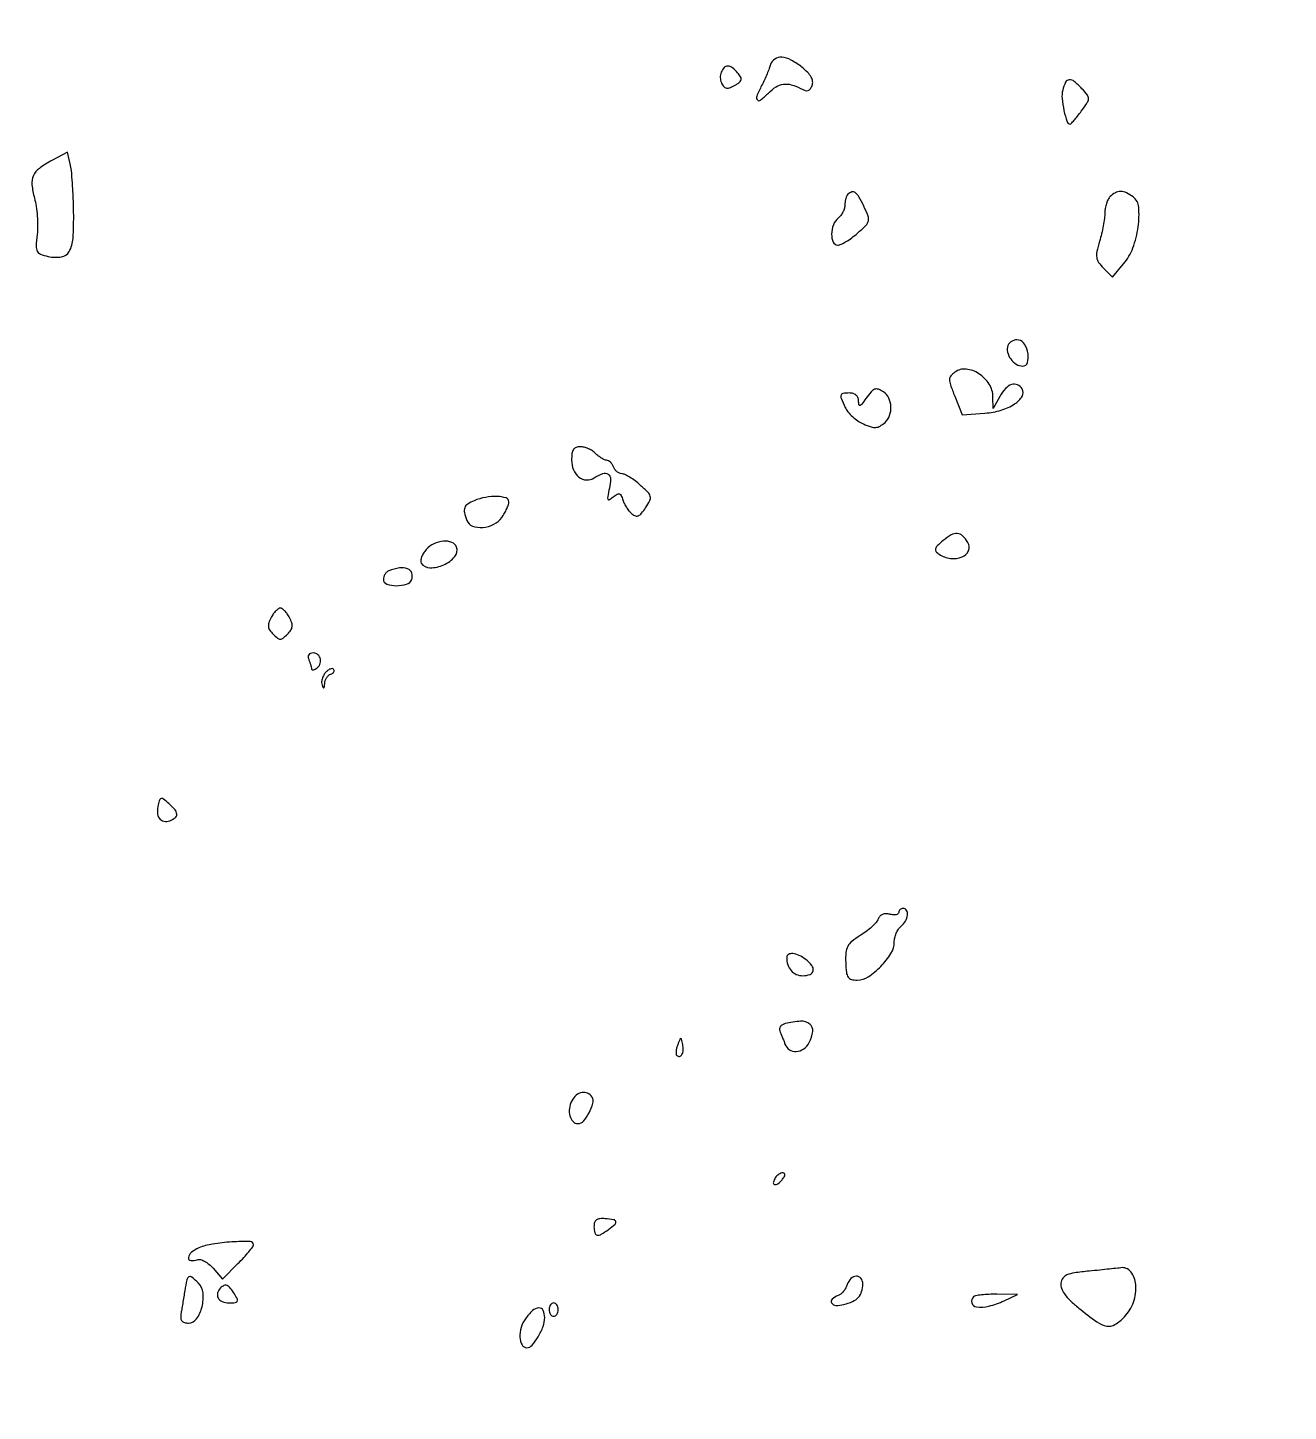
# Model space of a CAD drawing. Extents: x 0 to 2558, y 0 to 3412.
# Drawn here: x 300.6 to 581.9, y -0.2 to 308.5 of the extents above; entities that cross this region are included whole.
import ezdxf

# ---------------------------------------------------------------- set-up
doc = ezdxf.new("R2010")
doc.units = 0

msp = doc.modelspace()

# ---------------------------------------------------------------- linework, layer by layer
for points in [[(1286.775, 2242.902503, 0.000001), (1177.44536, 2242.627485, 0.134519)], [(1176.555032, 2242.380365, -0.000002), (1098.265318, 2241.934774, -0.000173)]]:
    msp.add_lwpolyline(points, format="xyb")
for points in [[(455.380002, 298.547887, 0.098896), (455.182364, 297.391369, 0.089363), (455.431036, 296.202231, 0.105162), (456.025877, 295.321377, 0.199964), (456.809017, 295.015313, 0.07723), (457.167895, 295.079251, 0.019833), (457.71876, 295.292991, 0.019714), (458.33534, 295.590233, 0.018886), (458.935698, 295.939097, 0.050531), (459.627794, 296.481966, 0.190605), (459.852214, 296.973918, 0.156052), (459.699562, 297.551664, 0.03121), (459.063253, 298.423785, 0.052455), (457.902235, 299.556952, 0.160037), (456.881176, 299.930899, 0.21472), (456.032206, 299.582584, 0.098324)], [(466.4175, 300.25, -0.02189), (466.117637, 299.381539, -0.007765), (465.615659, 298.166464, -0.007689), (465.022444, 296.847583, -0.008976), (464.417662, 295.614557, 0.018989), (463.312705, 293.242831, 0.287901), (463.453259, 292.386191, 0.40399), (464.166973, 292.329225, 0.024296), (465.916667, 293.916667, -0.055875), (467.6252, 295.280758, -0.104866), (469.275981, 295.889262, -0.104363), (471.037135, 295.776785, -0.054967), (473.080578, 294.956876, 0.036795), (474.096835, 294.505674, 0.149244), (474.765564, 294.473563, 0.181338), (475.261637, 294.818138, 0.0597), (475.683184, 295.616774, 0.125743), (475.788689, 296.520373, 0.094582), (475.470268, 297.473129, 0.066988), (474.693472, 298.505806, 0.029325), (473.418348, 299.654931, 0.04448), (470.978943, 301.273926, 0.103426), (468.886783, 301.900339, 0.169037), (467.348214, 301.507292, 0.176057)], [(531.606774, 294.569398, 0.084914), (531.460952, 292.666513, 0.03139), (531.879402, 290.000715, 0.024811), (532.558824, 287.527231, 0.323946), (533.287191, 287, 0.213218), (533.488229, 287.089813, 0.005583), (534.149793, 287.845105, 0.010816), (534.911368, 288.774372, 0.007069), (535.750906, 289.876953, 0.012934), (537.079622, 291.774931, 0.139671), (537.360183, 292.658817, 0.173983), (537.096057, 293.470205, 0.022704), (535.900009, 294.876953, 0.029859), (534.18262, 296.512753, 0.195662), (533.074027, 296.873899, 0.266822), (532.246613, 296.316286, 0.052646)], [(306.050109, 278.898944, 0.035209), (303.242535, 277.117954, 0.126255), (301.911487, 275.485133, 0.134323), (301.57509, 273.473624, 0.042039), (302.143538, 270.44232, -0.031212), (302.518999, 268.654454, -0.017951), (302.757881, 266.465399, -0.017887), (302.840297, 264.240633, -0.028382), (302.734587, 262.337621, 0.01445), (302.517021, 259.733159, 0.13015), (302.747305, 258.622262, 0.188096), (303.466803, 257.970941, 0.03693), (305.169568, 257.462757, 0.092048), (308.137908, 257.365882, 0.228071), (309.889244, 258.562562, 0.116499), (310.749773, 261.436324, 0.018389), (310.881685, 267.372445, 0.006588), (310.790021, 270.676967, 0.007174), (310.612568, 273.885222, 0.006784), (310.384114, 276.625713, 0.03475), (310.131685, 278.130438), (309.5, 280.760876)], [(483.666667, 271.333333, 0.092963), (483.41031, 270.958623, 0.035323), (483.195833, 270.359926, 0.03348), (483.049181, 269.659678, 0.034892), (483, 268.955778, -0.072975), (482.89052, 268.209656, -0.044587), (482.559375, 267.381777, -0.04372), (482.074065, 266.602509, -0.058489), (481.5, 266, 0.130174), (480.430411, 264.499182, 0.085999), (480.030935, 262.407514, 0.109025), (480.385668, 260.658053, 0.296658), (481.397172, 260, 0.111376), (482.125706, 260.16432, 0.024139), (483.270039, 260.777551, 0.024041), (484.553515, 261.633723, 0.020973), (485.810902, 262.646984, 0.016188), (487.679417, 264.396813, 0.139341), (488.230886, 265.385225, 0.150512), (488.157592, 266.481347, 0.019858), (487.228517, 268.646984, 0.01679), (486.118305, 270.787084, 0.103489), (485.306197, 271.716072, 0.23988), (484.532797, 271.853071, 0.12308)], [(542.2, 270.8, 0.078773), (541.739577, 270.166091, 0.038021), (541.3525, 269.237518, 0.036489), (541.088473, 268.185965, 0.04329), (541, 267.16602, -0.033146), (540.92012, 265.962392, -0.012539), (540.655423, 264.296927, -0.012356), (540.276088, 262.494246, -0.014747), (539.826973, 260.816824, 0.01809), (539.231322, 258.53104, 0.090482), (539.180874, 257.213523, 0.119285), (539.606873, 256.145871, 0.0421), (540.677155, 254.8784), (542.700364, 252.855191), (545.19865, 255.824235, 0.087185), (547.251609, 259.363888, 0.052982), (548.431963, 264.069275, 0.054381), (548.569075, 268.4539, 0.216954), (547.300724, 270.75, 0.048971), (545.814088, 271.643091, 0.108751), (544.533179, 271.938219, 0.124313), (543.358369, 271.653765, 0.075263)], [(519.3851, 237.561172, 0.151295), (519.289345, 236.114518, 0.098478), (519.993582, 234.581159, 0.09683), (521.244717, 233.413564, 0.140365), (522.688867, 233, 0.331077), (523.724107, 233.769876, 0.113609), (523.854345, 235.750086, 0.092697), (523.092556, 237.866955, 0.216561), (521.746976, 238.815356, 0.088925), (521.031391, 238.822539, 0.080373), (520.330052, 238.584078, 0.081827), (519.750246, 238.141989, 0.097725)], [(507.521922, 231.639688, 0.065657), (506.638972, 230.796279, 0.170234), (506.349612, 229.97811, 0.086341), (506.550065, 228.8072, 0.009702), (507.507411, 226.273082), (509.165376, 222.12942), (514.24803, 222.50783, 0.052608), (517.875522, 223.165798, 0.072809), (520.877143, 224.54209, 0.10941), (522.557356, 226.248828, 0.285711), (522.562339, 227.899134, 0.154729), (521.50594, 228.807503, 0.182574), (520.196139, 228.862553, 0.126703), (518.80454, 227.968169, 0.06269), (517.571975, 226.25), (516.080075, 223.5), (516.040038, 226.095012, 0.136999), (515.186728, 228.978378, 0.108861), (512.90124, 231.303041, 0.119235), (510.027788, 232.318448, 0.185511)], [(487.674424, 225.75, -0.008965), (486.783088, 224.519823, -0.158001), (486.385841, 224.240737, -0.451619), (486.139902, 224.391312, -0.03578), (486.052452, 225.25, 0.097482), (485.889353, 225.964864, 0.111992), (485.471039, 226.524694, 0.103596), (484.822603, 226.878572, 0.073409), (484, 227, 0.029648), (482.564664, 226.914815, 0.30115), (482.131261, 226.547104, 0.169301), (482.169616, 225.827224, 0.00972), (483.061743, 223.763834, 0.067062), (483.683574, 222.775185, 0.035438), (484.690225, 221.729162, 0.03451), (485.891571, 220.787637, 0.044787), (487.114554, 220.109587, 0.023041), (488.825826, 219.444576, 0.099037), (489.904671, 219.306666, 0.122755), (490.830837, 219.608022, 0.044204), (491.944334, 220.449623, 0.12371), (492.97222, 221.987911, 0.099175), (493.261311, 223.964993, 0.100604), (492.766876, 225.877057, 0.131542), (491.587716, 227.234687, 0.056422), (490.458776, 227.824333, 0.18487), (489.631474, 227.826809, 0.128402), (488.825077, 227.253515, 0.022072)], [(422, 212.035184, 0.09706), (422.4296, 209.842963, 0.129873), (423.643337, 208.230791, 0.155091), (425.320771, 207.600475, 0.155178), (427.053882, 208.054463, -0.04901), (428.985203, 209.026177, -0.244853), (430.151691, 208.894926, -0.252458), (430.688991, 207.872645, -0.051428), (430.4494, 205.769619, 0.007166), (430.06202, 203.876814, 0.149407), (430.124268, 203.308418, 0.460498), (430.440502, 203.209903, 0.032917), (431.285847, 203.822268, -0.034643), (432.140522, 204.436913, -0.217787), (432.660313, 204.502402, -0.210651), (433.060884, 204.151942, -0.032376), (433.454628, 203.142955, 0.039592), (433.794828, 202.30696, 0.027102), (434.304094, 201.417113, 0.027393), (434.892395, 200.608158, 0.048671), (435.471824, 200.023384, 0.089595), (436.246154, 199.586169, 0.192009), (436.920259, 199.615918, 0.117331), (437.617842, 200.154079, 0.025021), (438.526753, 201.400486, 0.027453), (439.460401, 203.011842, 0.177074), (439.570901, 203.930253, 0.140386), (439.075185, 204.817053, 0.015189), (437.343655, 206.435806, 0.01984), (436.160965, 207.395526, 0.022855), (434.958917, 208.211414, 0.022731), (433.890026, 208.802539, 0.109194), (433.218615, 208.968399, -0.101873), (432.685767, 209.091871, -0.06482), (432.144554, 209.431342, -0.06124), (431.677303, 209.924133, -0.06762), (431.361626, 210.5, 0.052089), (431.069844, 211.073715, 0.056057), (430.671802, 211.559375, 0.063019), (430.232978, 211.890454, 0.13086), (429.821583, 212, -0.104986), (429.349587, 212.100211, -0.032098), (428.699822, 212.440625, -0.030558), (428.002276, 212.925931, -0.029119), (427.357143, 213.5, 0.054664), (426.641413, 214.074273, 0.038656), (425.73125, 214.559375, 0.039128), (424.776513, 214.890877, 0.064082), (423.928571, 215, 0.08788), (423.003635, 214.836169, 0.162268), (422.412621, 214.365672, 0.112981), (422.092496, 213.493315, 0.031686)], [(400.25, 202.968838, 0.048849), (398.823991, 202.226791, 0.160103), (398.167931, 201.408588, 0.144735), (398.089653, 200.305939, 0.037469), (398.606989, 198.581787, 0.216218), (399.886337, 197.31995, 0.10898), (402.178984, 197.007327, 0.094756), (404.667781, 197.697541, 0.125733), (406.443296, 199.222506, 0.024165), (407.039115, 200.16719, 0.023973), (407.542718, 201.167415, 0.024662), (407.896737, 202.082369, 0.080139), (408, 202.722506, 0.329213), (407.369076, 203.576881, 0.066817), (405.394025, 203.906179, 0.053678), (402.805207, 203.710407, 0.049905)], [(504.901381, 194.053188, 0.016776), (503.6197, 192.903685, 0.129692), (503.203637, 192.222349, 0.249575), (503.31822, 191.653833, 0.073243), (504, 191.035628, 0.116233), (506.551022, 190.078675, 0.129545), (509.15169, 190.41921, 0.198415), (510.573915, 191.825029, 0.24388), (510.428557, 193.662014, 0.060975), (509.245353, 195.127619, 0.176591), (508.073419, 195.6513, 0.151572), (506.716191, 195.333229, 0.041645)], [(389.557026, 192.063013, 0.043153), (388.934789, 191.243329, 0.05325), (388.511993, 190.382756, 0.062631), (388.334925, 189.609684, 0.164879), (388.461056, 189.063013, 0.261115), (390.402198, 187.986379, 0.104774), (393.47293, 188.651201, 0.108052), (395.950775, 190.485561, 0.278015), (396.325572, 192.593956, 0.210087), (395.270537, 193.659252, 0.114083), (393.414214, 193.937724, 0.093277), (391.294332, 193.36402, 0.096527)], [(381.25, 187.337719, 0.087674), (380.772091, 187.039141, 0.065245), (380.367188, 186.565351, 0.064399), (380.093368, 185.995939, 0.080074), (380, 185.416667, 0.318836), (380.743788, 184.368827, 0.083677), (382.892076, 184.001725, 0.075778), (385.197453, 184.347753, 0.229965), (386.32411, 185.402234, 0.179022), (386.341419, 186.830623, 0.21948), (385.417622, 187.775191, 0.128842), (383.586711, 187.973952, 0.058915)], [(354.937563, 176.883335, 0.041262), (354.442348, 175.74057, 0.113215), (354.354258, 174.871128, 0.118413), (354.654538, 174.073907, 0.047396), (355.402379, 173.169049, 0.026751), (356.3811, 172.289806, 0.17125), (357, 172.071429, 0.17125), (357.6189, 172.289806, 0.026751), (358.597621, 173.169049, 0.047396), (359.345462, 174.073907, 0.118413), (359.645742, 174.871128, 0.113215), (359.557652, 175.74057, 0.041262), (359.062437, 176.883335, 0.031661), (358.560458, 177.693517, 0.038625), (357.989314, 178.37823, 0.042484), (357.433915, 178.85896, 0.158441), (357, 179, 0.158441), (356.566085, 178.85896, 0.042484), (356.010686, 178.37823, 0.038625), (355.439542, 177.693517, 0.031661)], [(363.393011, 167.418213, -0.009199), (363.625403, 166.777619, -0.010735), (363.821697, 166.160889, -0.00979), (363.965769, 165.634378, -0.061959), (364, 165.359196, 0.30111), (364.084818, 165.231122, 0.136025), (364.29375, 165.2037, 0.070413), (364.61614, 165.296571, 0.033138), (365, 165.5, 0.149407), (365.802761, 166.414167, 0.150036), (365.955576, 167.619284, 0.16778), (365.4094, 168.609195, 0.185627), (364.393011, 169, 0.076855), (363.737605, 168.898658, 0.176865), (363.348199, 168.59835, 0.16701), (363.230887, 168.103551, 0.067159)], [(367.04796, 164.557788, 0.057029), (366.613132, 163.892345, 0.052657), (366.325755, 163.128028, 0.05634), (366.219514, 162.384156, 0.103176), (366.326512, 161.783622, 0.031377), (366.560112, 161.293392, 0.433359), (366.731021, 161.250566, 0.224655), (366.864107, 161.464508, 0.016797), (366.921053, 162.166667, -0.067463), (367.044495, 162.837206, -0.061233), (367.343997, 163.474888, -0.064861), (367.766034, 163.985256, -0.102174), (368.25, 164.279762, 0.062895), (368.683663, 164.499311, 0.113189), (368.95436, 164.789242, 0.157848), (369.02143, 165.099993, 0.16206), (368.892501, 165.387261, 0.218732), (368.565428, 165.52436, 0.097517), (368.100073, 165.416295, 0.069699), (367.566097, 165.080201, 0.044311)], [(329.749653, 135.150675, 0.075361), (329.564676, 133.401166, 0.14596), (330.022959, 132.084594, 0.1921), (331.013724, 131.454598, 0.13919), (332.32995, 131.573119, 0.068145), (333.54324, 132.239865, 0.251457), (333.903061, 133.005103, 0.167171), (333.511558, 133.972778, 0.029885), (332.127086, 135.384989, 0.01234), (330.946938, 136.401178, 0.198665), (330.45412, 136.550381, 0.287276), (330.105018, 136.28071, 0.024456)], [(495, 111.09362, -0.242554), (494.843298, 110.7896, -0.107133), (494.416069, 110.60619, -0.07087), (493.773804, 110.573692, -0.041231), (493.012151, 110.707073, 0.064283), (492.13642, 110.81924, 0.09797), (491.386958, 110.670189, 0.108839), (490.805091, 110.264848, 0.095062), (490.412928, 109.63369, -0.090159), (489.955883, 108.8819, -0.025015), (488.985147, 107.89292, -0.024397), (487.753678, 106.86426, -0.023391), (486.410924, 105.944948, 0.028451), (484.547924, 104.641582, 0.102893), (483.622132, 103.538831, 0.104052), (483.218274, 102.165264, 0.029451), (483.174082, 99.924712, 0.017971), (483.340932, 97.70726, 0.11856), (483.716556, 96.668762, 0.188881), (484.437036, 96.160519, 0.060321), (485.762724, 96, 0.147544), (488.20464, 96.736615, 0.053592), (491.016989, 99.072109, 0.053566), (493.281186, 101.967583, 0.140061), (494, 104.483311, -0.057338), (494.110589, 105.4445, -0.043545), (494.440625, 106.453456, -0.044555), (494.925452, 107.357566, -0.074336), (495.5, 108, 0.086606), (496.489957, 109.162774, 0.102395), (496.95498, 110.527378, 0.161898), (496.748247, 111.565035, 0.269539), (496, 112, 0.089443), (495.618207, 111.931152, 0.095162), (495.29375, 111.733751, 0.099841), (495.076675, 111.439407, 0.10954)], [(470, 101.081787, 0.076373), (470.254123, 99.427795, 0.10509), (470.991765, 98.122314, 0.113064), (472.148536, 97.293161, 0.099509), (473.606989, 97, 0.086768), (475.223854, 97.282714, 0.268223), (475.911943, 98.098849, 0.215169), (475.615411, 99.27236, 0.062609), (474.25, 100.607954, 0.050241), (472.762851, 101.5175, 0.084571), (471.360418, 101.920428, 0.149783), (470.39703, 101.73882, 0.278675)], [(469.694661, 86.300017, 0.067788), (469.045831, 86.034066, 0.098604), (468.582582, 85.626988, 0.123719), (468.375507, 85.146733, 0.152398), (468.444017, 84.666018, -0.010791), (468.700085, 84.096369, -0.00468), (469.017096, 83.328455, -0.004629), (469.339097, 82.505334, -0.006133), (469.615988, 81.75, 0.161729), (470.598856, 80.483028, 0.164134), (472.138092, 80.065368, 0.141571), (473.793883, 80.654206, 0.114611), (475.04182, 82.078141, 0.092368), (475.83024, 84.563504, 0.262124), (475.163601, 86.186468, 0.183072), (473.115918, 86.83384, 0.049467)], [(445.696917, 81.606872, 0.031108), (445.450554, 80.843711, 0.039794), (445.325261, 80.116061, 0.044381), (445.323903, 79.517723, 0.176541), (445.476461, 79.190205, 0.242448), (446.09269, 78.993026, 0.232038), (446.627993, 79.376835, 0.112038), (446.90685, 80.385971, 0.061341), (446.808853, 81.671731, 0.006855), (446.556938, 82.8404, 0.36589), (446.387121, 82.967698, 0.286752), (446.19236, 82.8296, 0.005261)], [(422.03877, 69.072442, 0.09054), (421.501096, 67.39859, 0.100177), (421.618959, 65.704684, 0.126733), (422.329803, 64.466843, 0.202033), (423.438009, 64, 0.219304), (424.662584, 64.564245, 0.055312), (425.927345, 66.425936, 0.055235), (426.758135, 68.531155, 0.207683), (426.558931, 69.904647, 0.146737), (425.588089, 70.766204, 0.155358), (424.326632, 70.926227, 0.131371), (423.042234, 70.316347, 0.093985)], [(467.458881, 51.933469, 0.076926), (467.02789, 50.914147, 0.400869), (467.301483, 50.431883, 0.241841), (468.038793, 50.567819, 0.055352), (468.979944, 51.475834, 0.030483), (469.451416, 52.120064, 0.110288), (469.625144, 52.594311, 0.256649), (469.514408, 52.878966, 0.176123), (469.181462, 53, 0.085443), (468.725942, 52.921585, 0.053409), (468.23679, 52.686706, 0.051744), (467.789875, 52.341444, 0.0641)], [(427, 40.988798, 0.061636), (427.167185, 39.637723, 0.293782), (427.708357, 39.130449, 0.182845), (428.637989, 39.29971, 0.026884), (430.25, 40.392046, 0.018082), (431.699322, 41.577214, 0.296946), (431.859646, 42.152327, 0.285955), (431.398025, 42.547752, 0.017176), (429.5, 42.770691, 0.040022), (428.278936, 42.773833, 0.136287), (427.538251, 42.504861, 0.169057), (427.134097, 41.934672, 0.070533)], [(338.830155, 36.26862, 0.072676), (337.172406, 35.279445, 0.19005), (336.504637, 34.091472, 0.42383), (337.019998, 33.434636, 0.118084), (338.467231, 33.625799, -0.159382), (339.15552, 33.660451, -0.057067), (340.079435, 33.29163, -0.049449), (341.072352, 32.623018, -0.040933), (341.985159, 31.732078), (344.099906, 29.299906), (347.549953, 32.749953, 0.010433), (348.871608, 34.127945, 0.014704), (349.986549, 35.413971, 0.010831), (350.847966, 36.516602, 0.161773), (351, 36.974202, 0.412409), (350.284953, 37.693671, 0.016021), (346.167784, 37.58712, 0.024437), (341.884681, 37.128033, 0.059382)], [(537.5, 31.081892, 0.010923), (534.199662, 30.688876, 0.065291), (532.534047, 30.226526, 0.137669), (531.645809, 29.515874, 0.120704), (531.201448, 28.410247, 0.124908), (531.324731, 27.258405, 0.066934), (532.000635, 25.987613, 0.047071), (533.260422, 24.541256, 0.019772), (535.201448, 22.836707, 0.014931), (539.214947, 19.777868, 0.108309), (541.430087, 18.826696, 0.18744), (543.254089, 19.160059, 0.063953), (545.385187, 20.880161, 0.1088), (547.388164, 24.167464, 0.102002), (547.887472, 28.072053, 0.146214), (546.78453, 30.945621, 0.274794), (544.55, 31.831892, -0.012221), (543.865026, 31.739333, -0.000972), (542.045937, 31.542235, -0.001317), (539.874578, 31.317022, -0.001009)], [(335.690715, 26.75, -0.000162), (335.464254, 25.35917, -0.000131), (335.220424, 23.867188, -0.000133), (334.994837, 22.491395, -0.000344), (334.831309, 21.5, 0.059086), (334.788317, 20.568661, 0.157132), (335.034553, 19.958586, 0.159183), (335.587938, 19.611839, 0.061083), (336.5, 19.5, 0.243501), (338.313886, 20.439043, 0.092914), (339.536078, 23.103323, 0.085877), (339.765425, 26.21964, 0.173595), (338.727192, 28.415665, 0.022826), (337.28947, 29.727786, 0.308197), (336.616603, 29.792709, 0.217563), (336.146071, 29.161548, 0.012772)], [(343.666667, 27.333333, 0.128076), (343.004542, 26.204907, 0.197682), (343.131979, 25.096415, 0.171432), (344.042822, 24.287104, 0.097022), (345.508474, 24, 0.018549), (346.955865, 24.053714, 0.238001), (347.406648, 24.324844, 0.263725), (347.42991, 24.827117, 0.022209), (346.767927, 26, 0.026534), (345.848592, 27.311728, 0.125756), (345.12761, 27.866955, 0.209222), (344.436549, 27.862496, 0.09187)], [(483.529321, 28.092381, -0.053787), (483.189648, 27.321015, -0.043753), (482.672275, 26.580333, -0.045401), (482.066029, 25.977129, -0.081614), (481.461933, 25.623766, 0.088329), (480.138738, 24.825905, 0.372613), (480.020636, 23.979477, 0.247136), (480.972966, 23.444887, 0.066842), (482.75, 23.63492, 0.046076), (484.720735, 24.314585, 0.101386), (486.006007, 25.244381, 0.114598), (486.728252, 26.52283, 0.069433), (486.984687, 28.25, 0.168425), (486.570083, 29.480597, 0.244105), (485.549464, 29.95271, 0.186736), (484.337251, 29.418907, 0.120438)], [(511.666667, 25.333333, 0.27285), (511.320281, 23.991707, 0.29955), (512.328906, 23.127141, 0.09253), (515.138998, 23.290248, 0.046755), (518.5, 24.463885), (521.5, 25.837562), (516.916667, 25.918781, 0.013722), (515.112602, 25.901238, 0.018474), (513.483854, 25.780309, 0.015731), (512.161017, 25.5905, 0.154058)], [(411.688744, 20.449257, 0.087181), (410.736157, 18.503981, 0.08302), (410.481717, 16.316249, 0.111577), (410.951596, 14.632296, 0.275803), (412.010684, 14, 0.218745), (413.176114, 14.535487, 0.043481), (414.547904, 16.446967, 0.045032), (415.644217, 18.74242, 0.089127), (416, 20.722506, 0.11107), (415.640979, 22.318763, 0.307044), (414.69728, 22.874888, 0.173775), (413.301901, 22.272707, 0.047532)], [(417, 22.5, 0.064853), (417.074694, 21.926543, 0.082425), (417.29375, 21.440625, 0.098894), (417.618646, 21.115568, 0.148195), (418, 21, 0.148195), (418.381354, 21.115568, 0.098894), (418.70625, 21.440625, 0.082425), (418.925306, 21.926543, 0.064853), (419, 22.5, 0.064853), (418.925306, 23.073457, 0.082425), (418.70625, 23.559375, 0.098894), (418.381354, 23.884432, 0.148195), (418, 24, 0.148195), (417.618646, 23.884432, 0.098894), (417.29375, 23.559375, 0.082425), (417.074694, 23.073457, 0.064853)]]:
    msp.add_lwpolyline(points, format="xyb", close=True)

doc.saveas('drawing.dxf')
